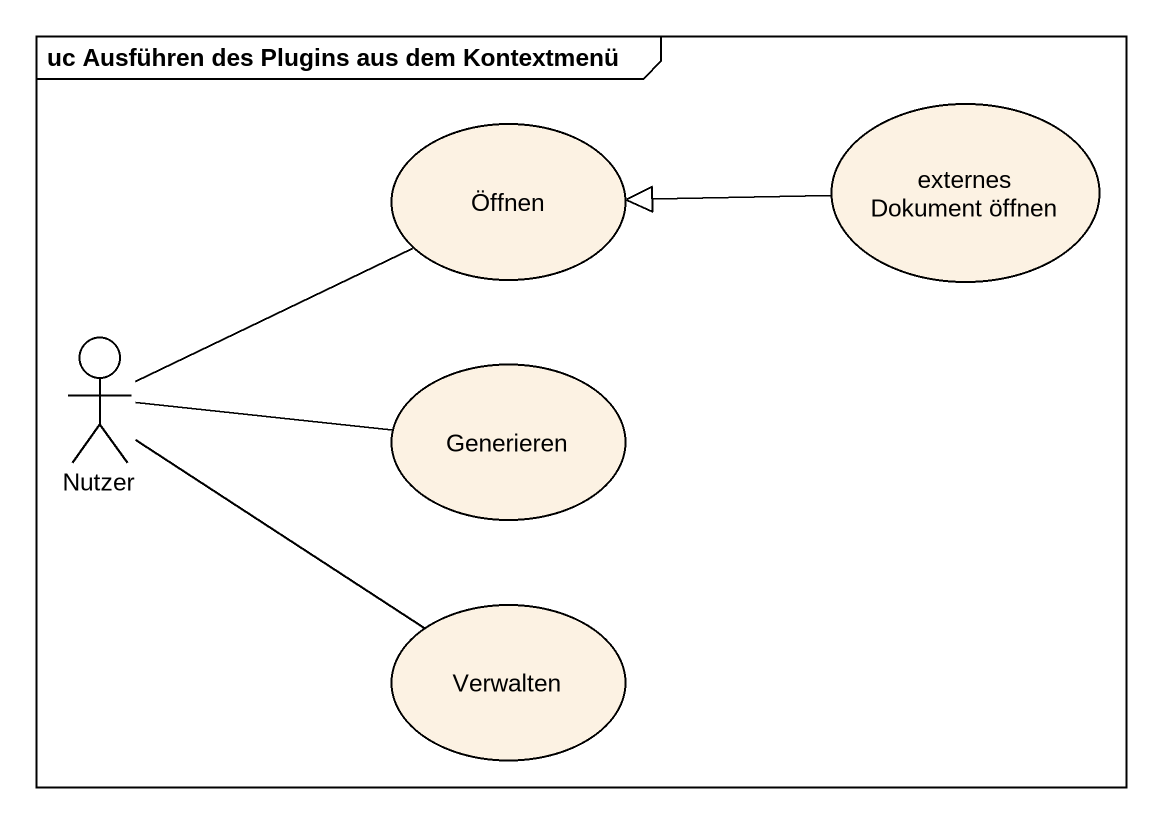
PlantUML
@startuml
mainframe uc Ausführen des Plugins aus dem Kontextmenü
usecase "externes Dokument öffnen" as externes_Dokument_öffnen
usecase Öffnen
actor Nutzer
usecase Generieren
usecase Verwalten
externes_Dokument_öffnen -left-|> Öffnen
Nutzer -right- Öffnen
Nutzer -right- Generieren
Nutzer -right- Verwalten
@enduml
